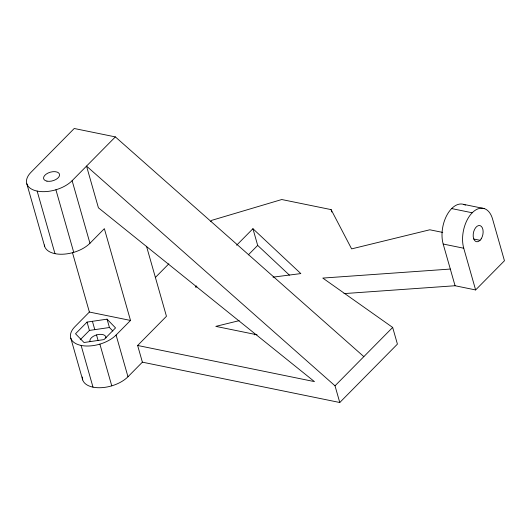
<?xml version="1.0" encoding="UTF-8"?>
<svg xmlns="http://www.w3.org/2000/svg" width="531" height="531" viewBox="0 0 531 531"><rect width="100%" height="100%" fill="white"/><g stroke="black" fill="none" stroke-linecap="round" stroke-linejoin="round"><path stroke-width="0.8" d="M115.36 136.898L74.234 128.495L31.004 172.283A25.8 13.979 -15.9 0 0 37.15 191.08A25.8 13.979 -15.9 0 0 72.123 180.686L115.36 136.898L363.841 356.626M44.338 244.983A25.8 13.979 -15.9 0 0 62.665 254.223A25.8 13.979 -15.9 0 0 89.951 243.264L104.361 228.669L130.507 320.445L116.09 335.041A25.8 13.979 -15.9 0 1 81.117 345.435A25.8 13.979 -15.9 0 1 74.971 326.638L89.381 312.042L130.507 320.445M87.051 322.091L75.521 333.767L84.004 342.515L104.01 339.588L115.539 327.912L107.063 319.164L87.051 322.091L89.427 330.435L80.201 339.774M155.517 277.321L168.858 263.801M210.648 221.487L211.809 220.312L281.749 199.53L331.098 209.612L351.622 248.886L429.791 229.784L442.735 232.425M82.325 376.977A25.8 13.979 -15.9 0 0 99.43 387.743A25.8 13.979 -15.9 0 0 127.978 376.758L142.388 362.162L137.635 345.475L166.455 316.284L146.51 246.258M196.443 285.917L195.282 287.098L196.915 286.886M236.627 245.229L252.929 228.715L300.831 273.584L273.007 277.149M248.362 254.84L257.681 245.402L252.929 228.715M142.388 362.162L339.774 402.505L335.021 385.818L392.668 327.435L322.795 278.078L450.315 269.058M339.774 402.505L397.42 344.121L392.668 327.435M344.002 293.603L455.067 285.744L475.623 289.946L504.45 260.754L492.569 219.037A25.8 15.014 -78.4 0 0 472.212 212.778L451.655 208.577M239.176 320.658L215.805 326.373L257.057 334.802M254.402 334.789L256.015 334.391M89.427 330.435L109.439 327.508L112.831 331.005M463.583 204.362L484.146 208.564M473.732 239.016L480.057 240.311M465.408 205.158A25.8 15.014 -78.4 0 0 447.334 214.371A25.8 15.014 -78.4 0 0 443.179 244.028L463.742 248.229L475.623 289.946M137.635 345.475L314.458 381.616L98.421 207.807L86.533 166.09L335.021 385.818M257.681 245.402L289.415 275.131M443.179 244.028L455.067 285.744M331.098 209.612L331.775 211.995M72.123 180.686L89.951 243.264M116.09 335.041L127.978 376.758M107.063 319.164L109.439 327.508M55.908 189.773L73.736 252.351M99.881 344.128L111.762 385.845M96.516 334.928L98.102 340.49M92.414 321.301L94.79 329.645M72.481 252.703L89.381 312.042M37.15 191.08L54.978 253.652M81.117 345.435L93.005 387.152M26.835 183.832L44.657 246.411M70.802 338.187L82.683 379.904M463.742 248.229A25.8 15.014 -78.4 0 1 472.212 212.778M89.991 341.533A8.257 4.474 -15.9 0 1 97.558 334.656A8.257 4.474 -15.9 0 1 105.915 338.008M481.186 238.87A8.257 4.806 -78.4 0 0 480.07 225.615A8.257 4.806 -78.4 0 0 473.207 236.421A8.257 4.806 -78.4 0 0 481.186 238.87M46.947 181.151A8.257 4.474 -15.9 0 0 59.565 175.31A8.257 4.474 -15.9 0 0 48.168 172.987A8.257 4.474 -15.9 0 0 46.947 181.151"/></g></svg>
